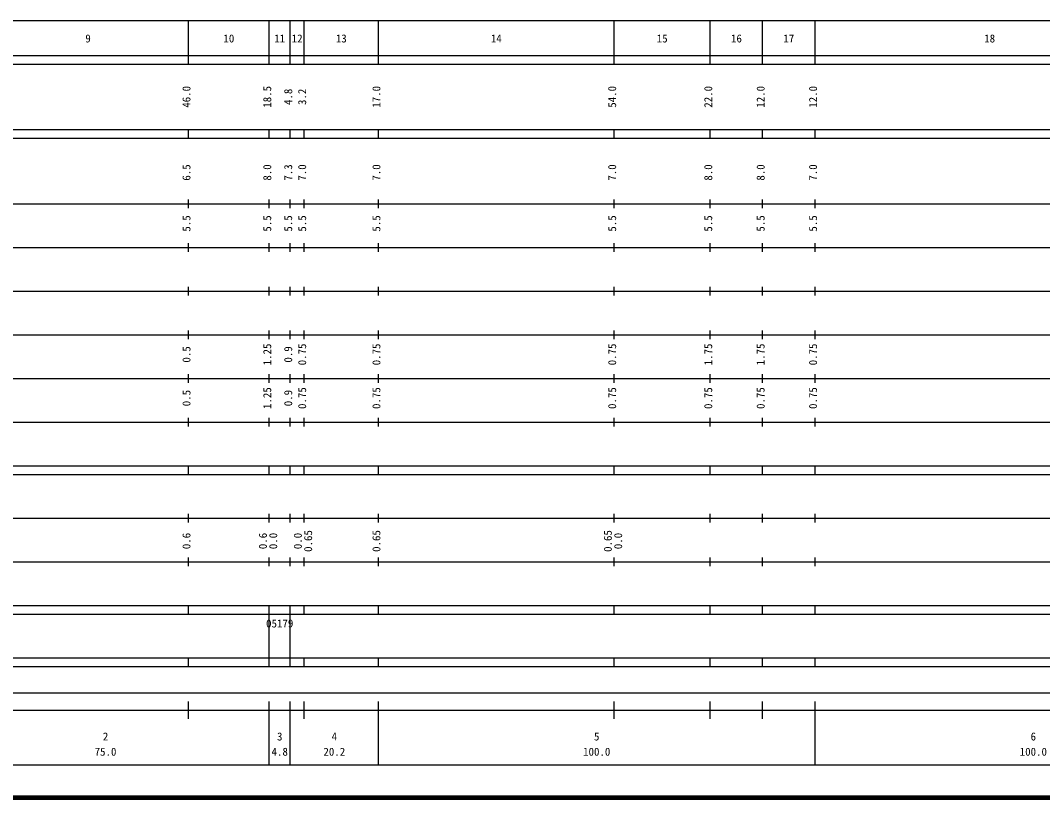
# Model space of a CAD drawing. Units: millimetres on the paper, enlarged 1000 times. Extents: x 40000 to 680000, y 20000 to 380000.
# Drawn here: x 186014 to 420110, y 20000 to 198000 of the extents above; entities that cross this region are included whole.
import ezdxf
from ezdxf.enums import TextEntityAlignment as Align

# ---------------------------------------------------------------- set-up
doc = ezdxf.new("R2010")
doc.units = ezdxf.units.MM
doc.header["$LTSCALE"] = 1000
doc.layers.add('M-TTL', color=2, linetype='Continuous', lineweight=140)
doc.layers.add('M-TTL-BAND', color=7, linetype='Continuous', lineweight=25)
doc.styles.add('ＭＳ ゴシック', font='')
doc.styles.get('ＭＳ ゴシック').set_extended_font_data('MS Gothic')

msp = doc.modelspace()

# ---------------------------------------------------------------- linework, layer by layer
at = {"layer": 'M-TTL'}
msp.add_line((40000, 20000), (680000, 20000), dxfattribs=at)
at = {"layer": 'M-TTL-BAND'}
for p, q in [((68000, 198000), (579000, 198000)), ((224500, 188000), (224500, 198000)), ((243000, 188000), (243000, 198000)), ((247800, 188000), (247800, 198000)), ((251000, 188000), (251000, 198000)), ((268000, 188000), (268000, 198000)), ((322000, 188000), (322000, 198000)), ((344000, 188000), (344000, 198000)), ((356000, 188000), (356000, 198000)), ((368000, 188000), (368000, 198000)), ((40000, 190000), (579000, 190000)), ((40000, 188000), (579000, 188000)), ((40000, 173000), (579000, 173000)), ((40000, 171000), (579000, 171000)), ((224500, 171000), (224500, 173000)), ((243000, 171000), (243000, 173000)), ((247800, 171000), (247800, 173000)), ((251000, 171000), (251000, 173000)), ((268000, 171000), (268000, 173000)), ((322000, 171000), (322000, 173000)), ((344000, 171000), (344000, 173000)), ((356000, 171000), (356000, 173000)), ((368000, 171000), (368000, 173000)), ((224500, 155000), (224500, 157000)), ((243000, 155000), (243000, 157000)), ((247800, 155000), (247800, 157000)), ((251000, 155000), (251000, 157000)), ((268000, 155000), (268000, 157000)), ((322000, 155000), (322000, 157000)), ((344000, 155000), (344000, 157000)), ((356000, 155000), (356000, 157000)), ((368000, 155000), (368000, 157000)), ((40000, 156000), (579000, 156000)), ((46000, 146000), (579000, 146000)), ((224500, 145000), (224500, 147000)), ((243000, 145000), (243000, 147000)), ((247800, 145000), (247800, 147000)), ((251000, 145000), (251000, 147000)), ((268000, 145000), (268000, 147000)), ((322000, 145000), (322000, 147000)), ((344000, 145000), (344000, 147000)), ((356000, 145000), (356000, 147000)), ((368000, 145000), (368000, 147000)), ((52000, 136000), (579000, 136000)), ((224500, 135000), (224500, 137000)), ((243000, 135000), (243000, 137000)), ((247800, 135000), (247800, 137000)), ((251000, 135000), (251000, 137000)), ((268000, 135000), (268000, 137000)), ((322000, 135000), (322000, 137000)), ((344000, 135000), (344000, 137000)), ((356000, 135000), (356000, 137000)), ((368000, 135000), (368000, 137000)), ((224500, 125000), (224500, 127000)), ((243000, 125000), (243000, 127000)), ((247800, 125000), (247800, 127000)), ((251000, 125000), (251000, 127000)), ((268000, 125000), (268000, 127000)), ((322000, 125000), (322000, 127000)), ((344000, 125000), (344000, 127000)), ((356000, 125000), (356000, 127000)), ((368000, 125000), (368000, 127000)), ((46000, 126000), (579000, 126000)), ((52000, 116000), (579000, 116000)), ((224500, 115000), (224500, 117000)), ((243000, 115000), (243000, 117000)), ((247800, 115000), (247800, 117000)), ((251000, 115000), (251000, 117000)), ((268000, 115000), (268000, 117000)), ((322000, 115000), (322000, 117000)), ((344000, 115000), (344000, 117000)), ((356000, 115000), (356000, 117000)), ((368000, 115000), (368000, 117000)), ((46000, 106000), (579000, 106000)), ((224500, 105000), (224500, 107000)), ((243000, 105000), (243000, 107000)), ((247800, 105000), (247800, 107000)), ((251000, 105000), (251000, 107000)), ((268000, 105000), (268000, 107000)), ((322000, 105000), (322000, 107000)), ((344000, 105000), (344000, 107000)), ((356000, 105000), (356000, 107000)), ((368000, 105000), (368000, 107000)), ((40000, 96000), (579000, 96000)), ((224500, 94000), (224500, 96000)), ((243000, 94000), (243000, 96000)), ((247800, 94000), (247800, 96000)), ((251000, 94000), (251000, 96000)), ((268000, 94000), (268000, 96000)), ((322000, 94000), (322000, 96000)), ((344000, 94000), (344000, 96000)), ((356000, 94000), (356000, 96000)), ((368000, 94000), (368000, 96000)), ((40000, 94000), (579000, 94000)), ((224500, 83000), (224500, 85000)), ((243000, 83000), (243000, 85000)), ((247800, 83000), (247800, 85000)), ((251000, 83000), (251000, 85000)), ((268000, 83000), (268000, 85000)), ((322000, 83000), (322000, 85000)), ((344000, 83000), (344000, 85000)), ((356000, 83000), (356000, 85000)), ((368000, 83000), (368000, 85000)), ((49000, 84000), (579000, 84000)), ((224500, 73000), (224500, 75000)), ((243000, 73000), (243000, 75000)), ((247800, 73000), (247800, 75000)), ((251000, 73000), (251000, 75000)), ((268000, 73000), (268000, 75000)), ((322000, 73000), (322000, 75000)), ((344000, 73000), (344000, 75000)), ((356000, 73000), (356000, 75000)), ((368000, 73000), (368000, 75000)), ((40000, 74000), (579000, 74000)), ((40000, 64000), (579000, 64000)), ((224500, 62000), (224500, 64000)), ((243000, 62000), (243000, 64000)), ((247800, 62000), (247800, 64000)), ((251000, 62000), (251000, 64000)), ((268000, 62000), (268000, 64000)), ((322000, 62000), (322000, 64000)), ((344000, 62000), (344000, 64000)), ((356000, 62000), (356000, 64000)), ((368000, 62000), (368000, 64000)), ((40000, 62000), (579000, 62000)), ((243000, 52000), (243000, 62000)), ((247800, 52000), (247800, 62000)), ((40000, 52000), (579000, 52000)), ((224500, 50000), (224500, 52000)), ((243000, 50000), (243000, 52000)), ((247800, 50000), (247800, 52000)), ((251000, 50000), (251000, 52000)), ((268000, 50000), (268000, 52000)), ((322000, 50000), (322000, 52000)), ((344000, 50000), (344000, 52000)), ((356000, 50000), (356000, 52000)), ((368000, 50000), (368000, 52000)), ((40000, 50000), (579000, 50000)), ((71000, 44000), (565000, 44000)), ((40000, 40000), (579000, 40000)), ((224500, 38000), (224500, 42000)), ((243000, 27500), (243000, 42000)), ((247800, 27500), (247800, 42000)), ((251000, 38000), (251000, 42000)), ((268000, 27500), (268000, 42000)), ((322000, 38000), (322000, 42000)), ((344000, 38000), (344000, 42000)), ((356000, 38000), (356000, 42000)), ((368000, 27500), (368000, 42000)), ((68000, 27500), (579000, 27500))]:
    msp.add_line(p, q, dxfattribs=at)

# ---------------------------------------------------------------- texts
at = {"layer": 'M-TTL-BAND', "style": 'ＭＳ ゴシック'}
for s, p in [('9', (201500, 192405)), ('10', (233750, 192405)), ('11', (245400, 192405)), ('12', (249400, 192405)), ('13', (259500, 192405)), ('14', (295000, 192405)), ('15', (333000, 192405)), ('16', (350000, 192405)), ('17', (362000, 192405)), ('18', (408000, 192405)), ('2', (205500, 32523)), ('3', (245400, 32523)), ('4', (257900, 32523)), ('5', (318000, 32523)), ('6', (418000, 32523)), ('75.0', (205500, 29033)), ('4.8', (245400, 29033)), ('20.2', (257900, 29033)), ('100.0', (318000, 29033)), ('100.0', (418000, 29033))]:
    msp.add_text(s, height=1833, dxfattribs=at).set_placement(p, align=Align.BOTTOM_CENTER)
for s, p in [('46.0', (225500, 180500)), ('18.5', (244000, 180500)), ('17.0', (269000, 180500)), ('54.0', (323000, 180500)), ('22.0', (345000, 180500)), ('12.0', (357000, 180500)), ('12.0', (369000, 180500)), ('4.8', (248800, 180500)), ('3.2', (252000, 180500)), ('6.5', (225500, 163174)), ('8.0', (244000, 163174)), ('7.3', (248800, 163174)), ('7.0', (252000, 163174)), ('7.0', (269000, 163174)), ('7.0', (323000, 163174)), ('8.0', (345000, 163174)), ('8.0', (357000, 163174)), ('7.0', (369000, 163174)), ('5.5', (225500, 151500)), ('5.5', (244000, 151500)), ('5.5', (248800, 151500)), ('5.5', (252000, 151500)), ('5.5', (269000, 151500)), ('5.5', (323000, 151500)), ('5.5', (345000, 151500)), ('5.5', (357000, 151500)), ('5.5', (369000, 151500)), ('0.5', (225500, 121500)), ('1.25', (244000, 121500)), ('0.9', (248800, 121500)), ('0.75', (252000, 121500)), ('0.75', (269000, 121500)), ('0.75', (323000, 121500)), ('1.75', (345000, 121500)), ('1.75', (357000, 121500)), ('0.75', (369000, 121500)), ('0.5', (225500, 111500)), ('1.25', (244000, 111500)), ('0.9', (248800, 111500)), ('0.75', (252000, 111500)), ('0.75', (269000, 111500)), ('0.75', (323000, 111500)), ('0.75', (345000, 111500)), ('0.75', (357000, 111500)), ('0.75', (369000, 111500)), ('0.6', (225500, 78764)), ('0.6', (243000, 78764)), ('0.0', (245370, 78764)), ('0.0', (251000, 78764)), ('0.65', (253370, 78764)), ('0.65', (269000, 78764)), ('0.65', (322000, 78764)), ('0.0', (324370, 78764))]:
    msp.add_text(s, height=1833, rotation=90, dxfattribs=at).set_placement(p, align=Align.BOTTOM_CENTER)
msp.add_text('05179', height=1833, dxfattribs=at).set_placement((242275, 58405), align=Align.BOTTOM_LEFT)

doc.saveas('drawing.dxf')
